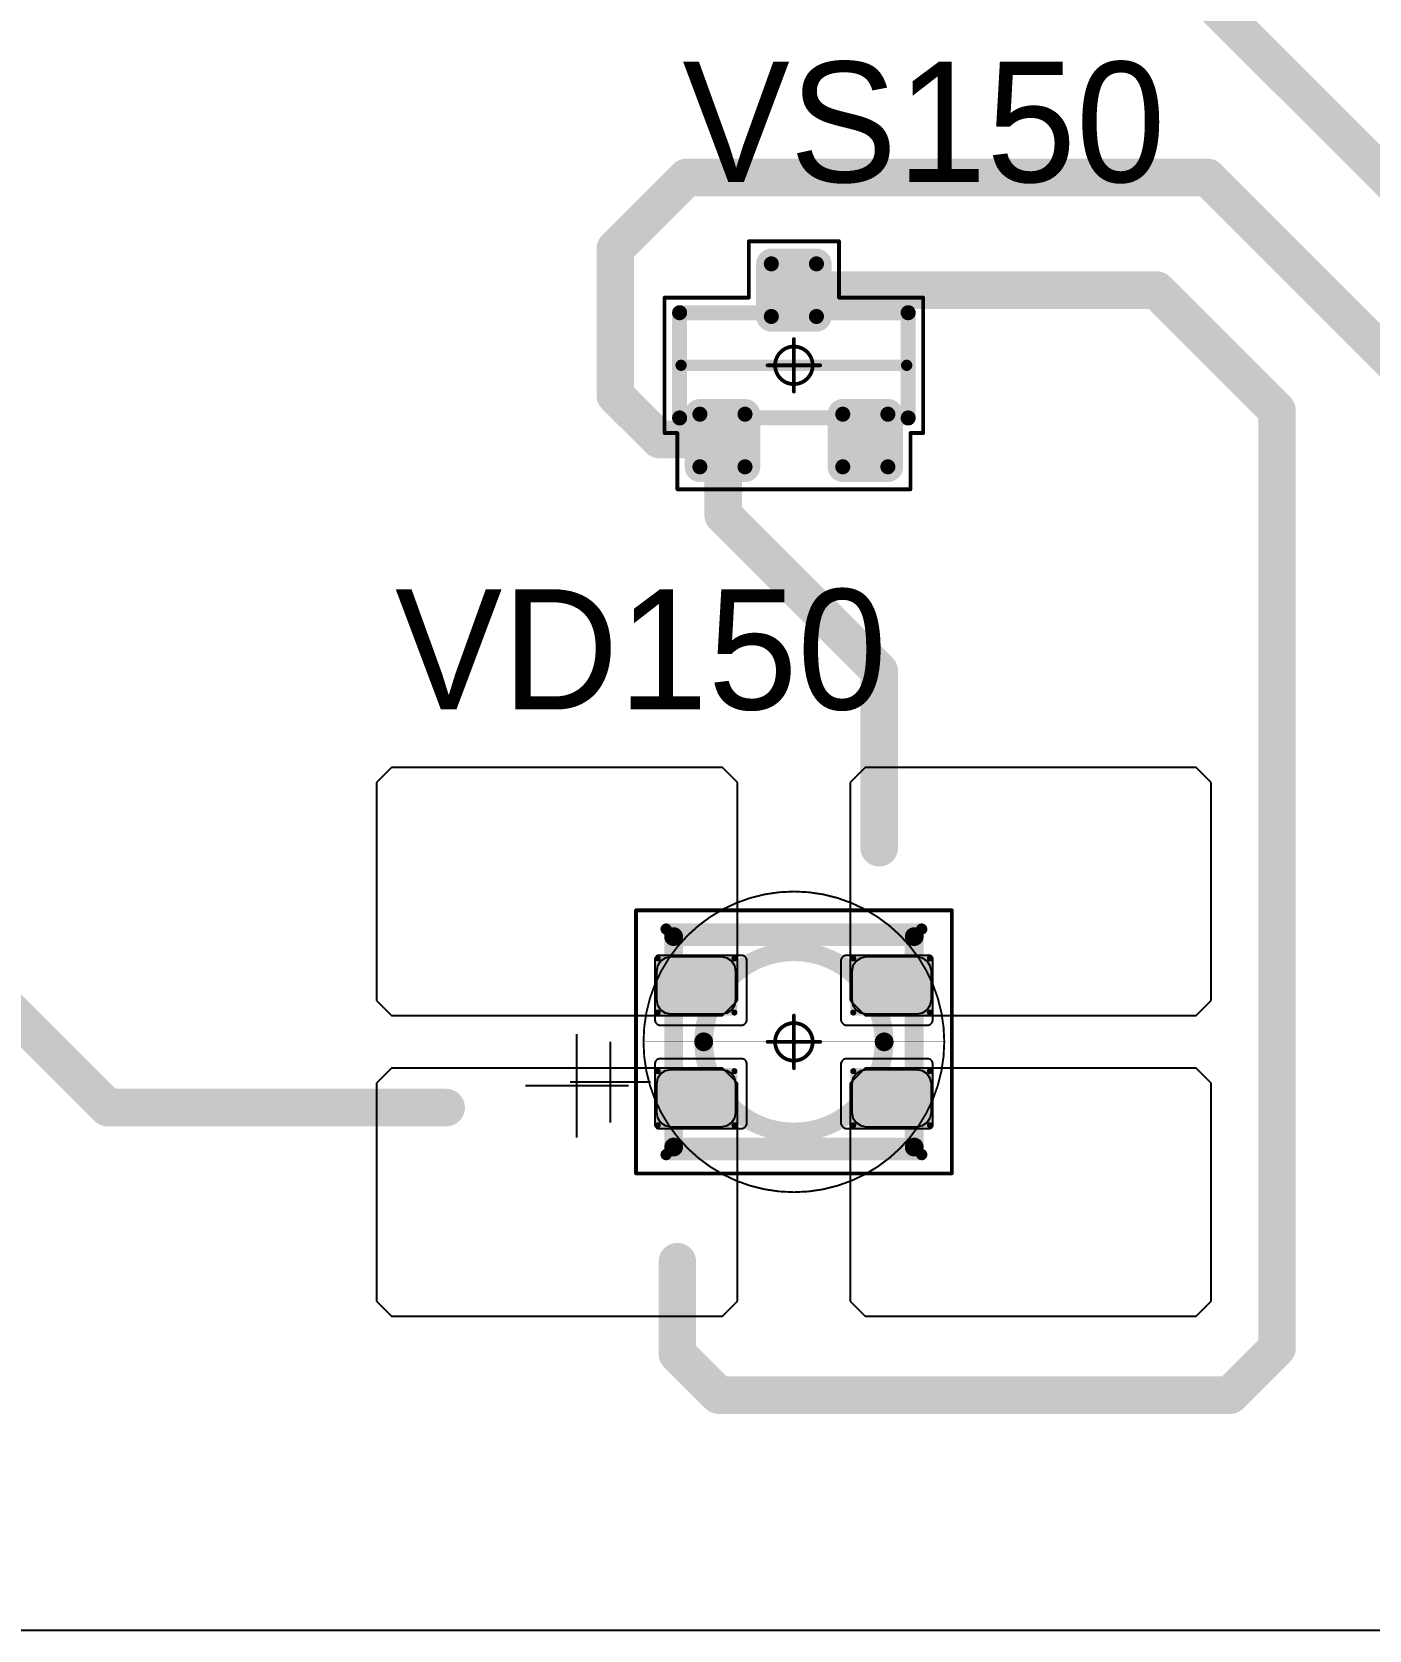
# Model space of a CAD drawing. Header units: millimetres. Extents: x 0 to 400, y 0 to 514.
# Drawn here: x 129.87 to 147.65, y 24.67 to 45.94 of the extents above; entities that cross this region are included whole.
import ezdxf

# ---------------------------------------------------------------- set-up
doc = ezdxf.new("R2010")
doc.units = ezdxf.units.MM
for name, color, linetype in [('Mechanical13', 56, 'Continuous'), ('Mechanical15', 56, 'Continuous'), ('Mechanical2', 216, 'Continuous'), ('TopLayer', 1, 'Continuous'), ('TopOverlay', 2, 'Continuous'), ('TopPaste', 8, 'Continuous'), ('TopSolder', 216, 'Continuous')]:
    doc.layers.add(name, color=color, linetype=linetype)

# ---------------------------------------------------------------- blocks, each defined once
blk = doc.blocks.new('SOT23_32')
at = {"layer": 'Mechanical13', "const_width": 0.2}
for points in [[(-0.7, 1.52), (0.7, 1.52)], [(-0.7, 1.52), (-0.7, -1.52)], [(0.7, 1.52), (0.7, -1.52)], [(-0.7, -1.52), (0.7, -1.52)]]:
    blk.add_lwpolyline(points, dxfattribs=at)
at = {"layer": 'Mechanical13', "const_width": 0.1}
for points in [[(-0.75, 1.52, 1), (-0.65, 1.52, 1)], [(-0.75, 1.52, 1), (-0.65, 1.52, 1)], [(0.65, 1.52, 1), (0.75, 1.52, 1)], [(0.65, 1.52, 1), (0.75, 1.52, 1)], [(-0.75, -1.52, 1), (-0.65, -1.52, 1)], [(-0.75, -1.52, 1), (-0.65, -1.52, 1)], [(0.65, -1.52, 1), (0.75, -1.52, 1)], [(0.65, -1.52, 1), (0.75, -1.52, 1)]]:
    blk.add_lwpolyline(points, format="xyb", close=True, dxfattribs=at)
at = {"layer": 'Mechanical15', "const_width": 0.05}
for points in [[(-0.9, 1.72), (-0.9, 1.55)], [(-0.9, 1.72), (0.9, 1.72)], [(0.9, 1.72), (0.9, 0.6)], [(-1.65, 1.55), (-1.65, -1.55)], [(-1.65, 1.55), (-0.9, 1.55)], [(0.9, 0.6), (1.65, 0.6)], [(1.65, 0.6), (1.65, -0.6)], [(0, 0.35), (0, -0.35)], [(-0.35, 0), (0.35, 0)], [(0.9, -0.6), (1.65, -0.6)], [(0.9, -0.6), (0.9, -1.72)], [(-1.65, -1.55), (-0.9, -1.55)], [(-0.9, -1.55), (-0.9, -1.72)], [(-0.9, -1.72), (0.9, -1.72)]]:
    blk.add_lwpolyline(points, dxfattribs=at)
at = {"layer": 'Mechanical15'}
for points, const_width in [([(-0.913, 1.72, 1), (-0.888, 1.72, 1)], 0.025), ([(-0.913, 1.72, 1), (-0.888, 1.72, 1)], 0.025), ([(0.888, 1.72, 1), (0.913, 1.72, 1)], 0.025), ([(0.888, 1.72, 1), (0.913, 1.72, 1)], 0.025), ([(-1.662, 1.55, 1), (-1.637, 1.55, 1)], 0.025), ([(-1.662, 1.55, 1), (-1.637, 1.55, 1)], 0.025), ([(-0.913, 1.55, 1), (-0.888, 1.55, 1)], 0.025), ([(-0.913, 1.55, 1), (-0.888, 1.55, 1)], 0.025), ([(0.888, 0.6, 1), (0.913, 0.6, 1)], 0.025), ([(0.888, 0.6, 1), (0.913, 0.6, 1)], 0.025), ([(1.638, 0.6, 1), (1.663, 0.6, 1)], 0.025), ([(1.638, 0.6, 1), (1.663, 0.6, 1)], 0.025), ([(0.25, 0, 1), (-0.25, 0, 1)], 0.05), ([(-0.012, 0.35, 1), (0.012, 0.35, 1)], 0.025), ([(-0.362, 0, 1), (-0.337, 0, 1)], 0.025), ([(-0.262, 0, 1), (-0.237, 0, 1)], 0.025), ([(0.238, 0, 1), (0.263, 0, 1)], 0.025), ([(0.337, 0, 1), (0.362, 0, 1)], 0.025), ([(-0.012, -0.35, 1), (0.012, -0.35, 1)], 0.025), ([(0.888, -0.6, 1), (0.913, -0.6, 1)], 0.025), ([(0.888, -0.6, 1), (0.913, -0.6, 1)], 0.025), ([(1.638, -0.6, 1), (1.663, -0.6, 1)], 0.025), ([(1.638, -0.6, 1), (1.663, -0.6, 1)], 0.025), ([(-1.662, -1.55, 1), (-1.637, -1.55, 1)], 0.025), ([(-1.662, -1.55, 1), (-1.637, -1.55, 1)], 0.025), ([(-0.913, -1.55, 1), (-0.888, -1.55, 1)], 0.025), ([(-0.913, -1.55, 1), (-0.888, -1.55, 1)], 0.025), ([(-0.913, -1.72, 1), (-0.888, -1.72, 1)], 0.025), ([(-0.913, -1.72, 1), (-0.888, -1.72, 1)], 0.025), ([(0.888, -1.72, 1), (0.913, -1.72, 1)], 0.025), ([(0.888, -1.72, 1), (0.913, -1.72, 1)], 0.025)]:
    blk.add_lwpolyline(points, format="xyb", close=True, dxfattribs=dict(at, const_width=const_width))
at = {"layer": 'TopLayer', "const_width": 0.1}
for points in [[(-1.4, 1.25, 1), (-1.3, 1.25, 1)], [(-0.7, 1.25, 1), (-0.6, 1.25, 1)], [(-1.4, 0.65, 1), (-1.3, 0.65, 1)], [(-0.7, 0.65, 1), (-0.6, 0.65, 1)], [(0.6, 0.3, 1), (0.7, 0.3, 1)], [(1.3, 0.3, 1), (1.4, 0.3, 1)], [(0.6, -0.3, 1), (0.7, -0.3, 1)], [(1.3, -0.3, 1), (1.4, -0.3, 1)], [(-1.4, -0.65, 1), (-1.3, -0.65, 1)], [(-0.7, -0.65, 1), (-0.6, -0.65, 1)], [(-1.4, -1.25, 1), (-1.3, -1.25, 1)], [(-0.7, -1.25, 1), (-0.6, -1.25, 1)]]:
    blk.add_lwpolyline(points, format="xyb", close=True, dxfattribs=at)
at = {"layer": 'TopLayer'}
for points in [[(-1.35, 1.35), (-1.35, 0.55), (-0.65, 1.35), (-0.65, 0.55)], [(-1.45, 1.25), (-1.45, 0.65), (-0.55, 1.25), (-0.55, 0.65)], [(0.55, 0.3), (0.55, -0.3), (1.45, 0.3), (1.45, -0.3)], [(0.65, 0.4), (0.65, -0.4), (1.35, 0.4), (1.35, -0.4)], [(-1.35, -0.55), (-1.35, -1.35), (-0.65, -0.55), (-0.65, -1.35)], [(-1.45, -0.65), (-1.45, -1.25), (-0.55, -0.65), (-0.55, -1.25)]]:
    blk.add_solid(points, dxfattribs=at)
at = {"layer": 'TopOverlay', "const_width": 0.15}
blk.add_lwpolyline([(0, 1.5), (0, -1.5)], dxfattribs=at)
at = {"layer": 'TopOverlay', "const_width": 0.075}
for points in [[(-0.037, 1.5, 1), (0.038, 1.5, 1)], [(-0.037, -1.5, 1), (0.038, -1.5, 1)]]:
    blk.add_lwpolyline(points, format="xyb", close=True, dxfattribs=at)
at = {"layer": 'TopPaste', "const_width": 0.075}
for points in [[(-1.387, 1.25, 1), (-1.312, 1.25, 1)], [(-0.687, 1.25, 1), (-0.613, 1.25, 1)], [(-1.387, 0.65, 1), (-1.312, 0.65, 1)], [(-0.687, 0.65, 1), (-0.613, 0.65, 1)], [(0.613, 0.3, 1), (0.687, 0.3, 1)], [(1.313, 0.3, 1), (1.387, 0.3, 1)], [(0.613, -0.3, 1), (0.687, -0.3, 1)], [(1.313, -0.3, 1), (1.387, -0.3, 1)], [(-1.387, -0.65, 1), (-1.312, -0.65, 1)], [(-0.687, -0.65, 1), (-0.613, -0.65, 1)], [(-1.387, -1.25, 1), (-1.312, -1.25, 1)], [(-0.687, -1.25, 1), (-0.613, -1.25, 1)]]:
    blk.add_lwpolyline(points, format="xyb", close=True, dxfattribs=at)
at = {"layer": 'TopPaste'}
for points in [[(-1.35, 1.325), (-1.35, 0.575), (-0.65, 1.325), (-0.65, 0.575)], [(-1.425, 1.25), (-1.425, 0.65), (-0.575, 1.25), (-0.575, 0.65)], [(0.575, 0.3), (0.575, -0.3), (1.425, 0.3), (1.425, -0.3)], [(0.65, 0.375), (0.65, -0.375), (1.35, 0.375), (1.35, -0.375)], [(-1.35, -0.575), (-1.35, -1.325), (-0.65, -0.575), (-0.65, -1.325)], [(-1.425, -0.65), (-1.425, -1.25), (-0.575, -0.65), (-0.575, -1.25)]]:
    blk.add_solid(points, dxfattribs=at)
at = {"layer": 'TopSolder', "const_width": 0.202}
for points in [[(-1.451, 1.25, 1), (-1.249, 1.25, 1)], [(-0.751, 1.25, 1), (-0.549, 1.25, 1)], [(-1.451, 0.65, 1), (-1.249, 0.65, 1)], [(-0.751, 0.65, 1), (-0.549, 0.65, 1)], [(0.549, 0.3, 1), (0.751, 0.3, 1)], [(1.249, 0.3, 1), (1.451, 0.3, 1)], [(0.549, -0.3, 1), (0.751, -0.3, 1)], [(1.249, -0.3, 1), (1.451, -0.3, 1)], [(-1.451, -0.65, 1), (-1.249, -0.65, 1)], [(-0.751, -0.65, 1), (-0.549, -0.65, 1)], [(-1.451, -1.25, 1), (-1.249, -1.25, 1)], [(-0.751, -1.25, 1), (-0.549, -1.25, 1)]]:
    blk.add_lwpolyline(points, format="xyb", close=True, dxfattribs=at)
at = {"layer": 'TopSolder'}
for points in [[(-1.35, 1.452), (-1.35, 0.448), (-0.65, 1.452), (-0.65, 0.448)], [(-1.552, 1.25), (-1.552, 0.65), (-0.448, 1.25), (-0.448, 0.65)], [(0.65, 0.502), (0.65, -0.502), (1.35, 0.502), (1.35, -0.502)], [(0.448, 0.3), (0.448, -0.3), (1.552, 0.3), (1.552, -0.3)], [(-1.35, -0.448), (-1.35, -1.452), (-0.65, -0.448), (-0.65, -1.452)], [(-1.552, -0.65), (-1.552, -1.25), (-0.448, -0.65), (-0.448, -1.25)]]:
    blk.add_solid(points, dxfattribs=at)
blk = doc.blocks.new('E65F_205')
at = {"layer": 'Mechanical13'}
for p, q in [((2.441, 1.071), (2.441, 0)), ((1.905, 0.536), (2.976, 0.536))]:
    blk.add_line(p, q, dxfattribs=at)
at = {"layer": 'Mechanical13', "const_width": 0.25}
for points in [[(-1.6, -1.4), (-1.6, 1.4)], [(1.6, 1.4), (-1.6, 1.4)], [(1.6, 1.4), (1.6, -1.4)], [(1.6, -1.4), (-1.6, -1.4)]]:
    blk.add_lwpolyline(points, dxfattribs=at)
at = {"layer": 'Mechanical13'}
for points, const_width in [([(-1.663, 1.4, 1), (-1.538, 1.4, 1)], 0.125), ([(-1.663, 1.4, 1), (-1.538, 1.4, 1)], 0.125), ([(1.537, 1.4, 1), (1.662, 1.4, 1)], 0.125), ([(1.537, 1.4, 1), (1.662, 1.4, 1)], 0.125), ([(1.2, 0, 1), (-1.2, 0, 1)], 0.25), ([(-1.263, 0, 1), (-1.138, 0, 1)], 0.125), ([(1.137, 0, 1), (1.262, 0, 1)], 0.125), ([(-1.663, -1.4, 1), (-1.538, -1.4, 1)], 0.125), ([(-1.663, -1.4, 1), (-1.538, -1.4, 1)], 0.125), ([(1.537, -1.4, 1), (1.662, -1.4, 1)], 0.125), ([(1.537, -1.4, 1), (1.662, -1.4, 1)], 0.125)]:
    blk.add_lwpolyline(points, format="xyb", close=True, dxfattribs=dict(at, const_width=const_width))
at = {"layer": 'Mechanical15', "const_width": 0.05}
for points in [[(2.1, 1.75), (-2.1, 1.75)], [(-2.1, 1.75), (-2.1, -1.75)], [(2.1, 1.75), (2.1, -1.75)], [(0, 0.35), (0, -0.35)], [(0, 0.35), (0, -0.35)], [(0.35, 0), (-0.35, 0)], [(0.35, 0), (-0.35, 0)], [(2.1, -1.75), (-2.1, -1.75)]]:
    blk.add_lwpolyline(points, dxfattribs=at)
at = {"layer": 'Mechanical15'}
for points, const_width in [([(-2.113, 1.75, 1), (-2.088, 1.75, 1)], 0.025), ([(-2.113, 1.75, 1), (-2.088, 1.75, 1)], 0.025), ([(2.087, 1.75, 1), (2.112, 1.75, 1)], 0.025), ([(2.087, 1.75, 1), (2.112, 1.75, 1)], 0.025), ([(0.25, 0, 1), (-0.25, 0, 1)], 0.05), ([(0.25, 0, 1), (-0.25, 0, 1)], 0.05), ([(-0.013, 0.35, 1), (0.012, 0.35, 1)], 0.025), ([(-0.013, 0.35, 1), (0.012, 0.35, 1)], 0.025), ([(-0.363, 0, 1), (-0.338, 0, 1)], 0.025), ([(-0.363, 0, 1), (-0.338, 0, 1)], 0.025), ([(-0.263, 0, 1), (-0.238, 0, 1)], 0.025), ([(-0.263, 0, 1), (-0.238, 0, 1)], 0.025), ([(0.237, 0, 1), (0.262, 0, 1)], 0.025), ([(0.237, 0, 1), (0.262, 0, 1)], 0.025), ([(0.337, 0, 1), (0.362, 0, 1)], 0.025), ([(0.337, 0, 1), (0.362, 0, 1)], 0.025), ([(-0.013, -0.35, 1), (0.012, -0.35, 1)], 0.025), ([(-0.013, -0.35, 1), (0.012, -0.35, 1)], 0.025), ([(-2.113, -1.75, 1), (-2.088, -1.75, 1)], 0.025), ([(-2.113, -1.75, 1), (-2.088, -1.75, 1)], 0.025), ([(2.087, -1.75, 1), (2.112, -1.75, 1)], 0.025), ([(2.087, -1.75, 1), (2.112, -1.75, 1)], 0.025)]:
    blk.add_lwpolyline(points, format="xyb", close=True, dxfattribs=dict(at, const_width=const_width))
at = {"layer": 'TopLayer'}
for p, q in [((-5.35, 3.65), (-5.55, 3.45)), ((-0.95, 3.65), (-5.35, 3.65)), ((-5.35, 3.65), (-5.35, 3.65)), ((-0.75, 3.45), (-0.95, 3.65)), ((0.95, 3.65), (0.75, 3.45)), ((5.35, 3.65), (0.95, 3.65)), ((0.95, 3.65), (0.95, 3.65)), ((5.55, 3.45), (5.35, 3.65)), ((-5.55, 3.45), (-5.55, 3.45)), ((-5.55, 3.45), (-5.55, 0.55)), ((-0.75, 0.55), (-0.75, 3.45)), ((0.75, 3.45), (0.75, 3.45)), ((0.75, 3.45), (0.75, 0.55)), ((5.55, 0.55), (5.55, 3.45)), ((-5.55, 0.55), (-5.35, 0.35)), ((-0.95, 0.35), (-0.75, 0.55)), ((0.75, 0.55), (0.95, 0.35)), ((5.35, 0.35), (5.55, 0.55)), ((-5.35, 0.35), (-0.95, 0.35)), ((0.95, 0.35), (5.35, 0.35)), ((-5.35, -0.35), (-5.55, -0.55)), ((-0.95, -0.35), (-5.35, -0.35)), ((-5.35, -0.35), (-5.35, -0.35)), ((-0.75, -0.55), (-0.95, -0.35)), ((0.95, -0.35), (0.75, -0.55)), ((5.35, -0.35), (0.95, -0.35)), ((0.95, -0.35), (0.95, -0.35)), ((5.55, -0.55), (5.35, -0.35)), ((-5.55, -0.55), (-5.55, -0.55)), ((-5.55, -0.55), (-5.55, -3.45)), ((-0.75, -3.45), (-0.75, -0.55)), ((0.75, -0.55), (0.75, -0.55)), ((0.75, -0.55), (0.75, -3.45)), ((5.55, -3.45), (5.55, -0.55)), ((-5.55, -3.45), (-5.35, -3.65)), ((-0.95, -3.65), (-0.75, -3.45)), ((0.75, -3.45), (0.95, -3.65)), ((5.35, -3.65), (5.55, -3.45)), ((-5.35, -3.65), (-0.95, -3.65)), ((0.95, -3.65), (5.35, -3.65))]:
    blk.add_line(p, q, dxfattribs=at)
at = {"layer": 'TopLayer', "const_width": 0.04}
for points in [[(-1.83, 1.11, 1), (-1.79, 1.11, 1)], [(-0.81, 1.11, 1), (-0.77, 1.11, 1)], [(0.77, 1.11, 1), (0.81, 1.11, 1)], [(1.79, 1.11, 1), (1.83, 1.11, 1)], [(-1.83, 0.39, 1), (-1.79, 0.39, 1)], [(-0.81, 0.39, 1), (-0.77, 0.39, 1)], [(0.77, 0.39, 1), (0.81, 0.39, 1)], [(1.79, 0.39, 1), (1.83, 0.39, 1)], [(-1.83, -0.39, 1), (-1.79, -0.39, 1)], [(-0.81, -0.39, 1), (-0.77, -0.39, 1)], [(0.77, -0.39, 1), (0.81, -0.39, 1)], [(1.79, -0.39, 1), (1.83, -0.39, 1)], [(-1.83, -1.11, 1), (-1.79, -1.11, 1)], [(-0.81, -1.11, 1), (-0.77, -1.11, 1)], [(0.77, -1.11, 1), (0.81, -1.11, 1)], [(1.79, -1.11, 1), (1.83, -1.11, 1)]]:
    blk.add_lwpolyline(points, format="xyb", close=True, dxfattribs=at)
at = {"layer": 'TopLayer'}
for points in [[(-1.85, 1.11), (-1.85, 0.39), (-0.75, 1.11), (-0.75, 0.39)], [(-1.81, 1.15), (-1.81, 0.35), (-0.79, 1.15), (-0.79, 0.35)], [(0.75, 1.11), (0.75, 0.39), (1.85, 1.11), (1.85, 0.39)], [(0.79, 1.15), (0.79, 0.35), (1.81, 1.15), (1.81, 0.35)], [(-1.85, -0.39), (-1.85, -1.11), (-0.75, -0.39), (-0.75, -1.11)], [(-1.81, -0.35), (-1.81, -1.15), (-0.79, -0.35), (-0.79, -1.15)], [(0.75, -0.39), (0.75, -1.11), (1.85, -0.39), (1.85, -1.11)], [(0.79, -0.35), (0.79, -1.15), (1.81, -0.35), (1.81, -1.15)]]:
    blk.add_solid(points, dxfattribs=at)
at = {"layer": 'TopOverlay'}
for p, q in [((2.886, 1.271), (2.886, -0.1)), ((2.2, 0.586), (3.571, 0.586))]:
    blk.add_line(p, q, dxfattribs=at)
at = {"layer": 'TopOverlay', "const_width": 0.15}
for points in [[(1.7, 1.5), (-1.7, 1.5)], [(1.7, -1.5), (-1.7, -1.5)]]:
    blk.add_lwpolyline(points, dxfattribs=at)
at = {"layer": 'TopOverlay', "const_width": 0.075}
for points in [[(-1.738, 1.5, 1), (-1.663, 1.5, 1)], [(1.662, 1.5, 1), (1.737, 1.5, 1)], [(-1.738, -1.5, 1), (-1.663, -1.5, 1)], [(1.662, -1.5, 1), (1.737, -1.5, 1)]]:
    blk.add_lwpolyline(points, format="xyb", close=True, dxfattribs=at)
at = {"layer": 'TopPaste'}
for p, q in [((-1.773, 1.073), (-1.814, 1.011)), ((-1.711, 1.114), (-1.773, 1.073)), ((-1.638, 1.129), (-1.711, 1.114)), ((-0.963, 1.129), (-1.638, 1.129)), ((-0.889, 1.114), (-0.963, 1.129)), ((-0.827, 1.073), (-0.889, 1.114)), ((-0.786, 1.011), (-0.827, 1.073)), ((0.827, 1.073), (0.786, 1.011)), ((0.889, 1.114), (0.827, 1.073)), ((0.962, 1.129), (0.889, 1.114)), ((1.637, 1.129), (0.962, 1.129)), ((1.711, 1.114), (1.637, 1.129)), ((1.773, 1.073), (1.711, 1.114)), ((1.814, 1.011), (1.773, 1.073)), ((-1.814, 1.011), (-1.829, 0.938)), ((-1.829, 0.938), (-1.829, 0.563)), ((-0.771, 0.938), (-0.786, 1.011)), ((-0.771, 0.563), (-0.771, 0.938)), ((0.786, 1.011), (0.771, 0.938)), ((0.771, 0.938), (0.771, 0.563)), ((1.829, 0.938), (1.814, 1.011)), ((1.829, 0.563), (1.829, 0.938)), ((-1.829, 0.563), (-1.814, 0.489)), ((-1.814, 0.489), (-1.773, 0.427)), ((-1.773, 0.427), (-1.711, 0.386)), ((-0.889, 0.386), (-0.827, 0.427)), ((-0.827, 0.427), (-0.786, 0.489)), ((-0.786, 0.489), (-0.771, 0.563)), ((0.771, 0.563), (0.786, 0.489)), ((0.786, 0.489), (0.827, 0.427)), ((0.827, 0.427), (0.889, 0.386)), ((1.711, 0.386), (1.773, 0.427)), ((1.773, 0.427), (1.814, 0.489)), ((1.814, 0.489), (1.829, 0.563)), ((-1.711, 0.386), (-1.638, 0.371)), ((-1.638, 0.371), (-0.963, 0.371)), ((-0.963, 0.371), (-0.889, 0.386)), ((0.889, 0.386), (0.962, 0.371)), ((0.962, 0.371), (1.637, 0.371)), ((1.637, 0.371), (1.711, 0.386)), ((-1.711, -0.386), (-1.773, -0.427)), ((-1.638, -0.371), (-1.711, -0.386)), ((-0.963, -0.371), (-1.638, -0.371)), ((-0.889, -0.386), (-0.963, -0.371)), ((-0.827, -0.427), (-0.889, -0.386)), ((0.889, -0.386), (0.827, -0.427)), ((0.962, -0.371), (0.889, -0.386)), ((1.637, -0.371), (0.962, -0.371)), ((1.711, -0.386), (1.637, -0.371)), ((1.773, -0.427), (1.711, -0.386)), ((-1.814, -0.489), (-1.829, -0.563)), ((-1.829, -0.563), (-1.829, -0.938)), ((-1.773, -0.427), (-1.814, -0.489)), ((-0.786, -0.489), (-0.827, -0.427)), ((-0.771, -0.563), (-0.786, -0.489)), ((-0.771, -0.938), (-0.771, -0.563)), ((0.786, -0.489), (0.771, -0.563)), ((0.771, -0.563), (0.771, -0.938)), ((0.827, -0.427), (0.786, -0.489)), ((1.814, -0.489), (1.773, -0.427)), ((1.829, -0.563), (1.814, -0.489)), ((1.829, -0.938), (1.829, -0.563)), ((-1.829, -0.938), (-1.814, -1.011)), ((-1.814, -1.011), (-1.773, -1.073)), ((-0.827, -1.073), (-0.786, -1.011)), ((-0.786, -1.011), (-0.771, -0.938)), ((0.771, -0.938), (0.786, -1.011)), ((0.786, -1.011), (0.827, -1.073)), ((1.773, -1.073), (1.814, -1.011)), ((1.814, -1.011), (1.829, -0.938)), ((-1.773, -1.073), (-1.711, -1.114)), ((-1.711, -1.114), (-1.638, -1.129)), ((-1.638, -1.129), (-0.963, -1.129)), ((-0.963, -1.129), (-0.889, -1.114)), ((-0.889, -1.114), (-0.827, -1.073)), ((0.827, -1.073), (0.889, -1.114)), ((0.889, -1.114), (0.962, -1.129)), ((0.962, -1.129), (1.637, -1.129)), ((1.637, -1.129), (1.711, -1.114)), ((1.711, -1.114), (1.773, -1.073))]:
    blk.add_line(p, q, dxfattribs=at)
at = {"layer": 'TopSolder'}
for p, q in [((-1.842, 1.129), (-1.85, 1.111)), ((-1.85, 1.111), (-1.85, 1.101)), ((-1.85, 1.101), (-1.85, 1.101)), ((-1.85, 1.101), (-1.85, 0.301)), ((-1.828, 1.143), (-1.842, 1.129)), ((-1.81, 1.151), (-1.828, 1.143)), ((-1.8, 1.151), (-1.81, 1.151)), ((-0.7, 1.151), (-1.8, 1.151)), ((-0.685, 1.151), (-0.7, 1.151)), ((-0.7, 1.151), (-0.7, 1.151)), ((-0.658, 1.139), (-0.685, 1.151)), ((-0.636, 1.118), (-0.658, 1.139)), ((-0.625, 1.09), (-0.636, 1.118)), ((-0.625, 1.076), (-0.625, 1.09)), ((-0.625, 0.301), (-0.625, 1.076)), ((0.636, 1.118), (0.625, 1.09)), ((0.625, 1.09), (0.625, 1.076)), ((0.625, 1.076), (0.625, 1.076)), ((0.625, 1.076), (0.625, 0.301)), ((0.657, 1.139), (0.636, 1.118)), ((0.685, 1.151), (0.657, 1.139)), ((0.7, 1.151), (0.685, 1.151)), ((1.8, 1.151), (0.7, 1.151)), ((1.81, 1.151), (1.8, 1.151)), ((1.8, 1.151), (1.8, 1.151)), ((1.828, 1.143), (1.81, 1.151)), ((1.842, 1.129), (1.828, 1.143)), ((1.85, 1.111), (1.842, 1.129)), ((1.85, 1.101), (1.85, 1.111)), ((1.85, 0.301), (1.85, 1.101)), ((-1.85, 0.301), (-1.85, 0.286)), ((-1.85, 0.286), (-1.839, 0.258)), ((-1.839, 0.258), (-1.818, 0.237)), ((-1.818, 0.237), (-1.79, 0.226)), ((-1.79, 0.226), (-1.775, 0.226)), ((-1.775, 0.226), (-1.775, 0.226)), ((-1.775, 0.226), (-0.7, 0.226)), ((-0.7, 0.226), (-0.685, 0.226)), ((-0.685, 0.226), (-0.658, 0.237)), ((-0.658, 0.237), (-0.636, 0.258)), ((-0.636, 0.258), (-0.625, 0.286)), ((-0.625, 0.286), (-0.625, 0.301)), ((-0.625, 0.301), (-0.625, 0.301)), ((0.625, 0.301), (0.625, 0.286)), ((0.625, 0.286), (0.636, 0.258)), ((0.636, 0.258), (0.657, 0.237)), ((0.657, 0.237), (0.685, 0.226)), ((0.685, 0.226), (0.7, 0.226)), ((0.7, 0.226), (0.7, 0.226)), ((0.7, 0.226), (1.775, 0.226)), ((1.775, 0.226), (1.79, 0.226)), ((1.79, 0.226), (1.817, 0.237)), ((1.817, 0.237), (1.839, 0.258)), ((1.839, 0.258), (1.85, 0.286)), ((1.85, 0.286), (1.85, 0.301)), ((1.85, 0.301), (1.85, 0.301)), ((-1.839, -0.257), (-1.85, -0.285)), ((-1.85, -0.285), (-1.85, -0.299)), ((-1.85, -0.299), (-1.85, -0.299)), ((-1.85, -0.299), (-1.85, -1.099)), ((-1.818, -0.236), (-1.839, -0.257)), ((-1.79, -0.224), (-1.818, -0.236)), ((-1.775, -0.224), (-1.79, -0.224)), ((-0.7, -0.224), (-1.775, -0.224)), ((-0.685, -0.224), (-0.7, -0.224)), ((-0.7, -0.224), (-0.7, -0.224)), ((-0.658, -0.236), (-0.685, -0.224)), ((-0.636, -0.257), (-0.658, -0.236)), ((-0.625, -0.284), (-0.636, -0.257)), ((-0.625, -0.299), (-0.625, -0.284)), ((-0.625, -1.074), (-0.625, -0.299)), ((0.636, -0.257), (0.625, -0.285)), ((0.625, -0.285), (0.625, -0.299)), ((0.625, -0.299), (0.625, -0.299)), ((0.625, -0.299), (0.625, -1.074)), ((0.657, -0.236), (0.636, -0.257)), ((0.685, -0.224), (0.657, -0.236)), ((0.7, -0.224), (0.685, -0.224)), ((1.775, -0.224), (0.7, -0.224)), ((1.79, -0.224), (1.775, -0.224)), ((1.775, -0.224), (1.775, -0.224)), ((1.817, -0.236), (1.79, -0.224)), ((1.839, -0.257), (1.817, -0.236)), ((1.85, -0.284), (1.839, -0.257)), ((1.85, -0.299), (1.85, -0.284)), ((1.85, -1.099), (1.85, -0.299)), ((-1.85, -1.099), (-1.85, -1.109)), ((-1.85, -1.109), (-1.842, -1.128)), ((-1.842, -1.128), (-1.828, -1.142)), ((-1.828, -1.142), (-1.81, -1.149)), ((-1.81, -1.149), (-1.8, -1.149)), ((-1.8, -1.149), (-0.7, -1.149)), ((-1.8, -1.149), (-1.8, -1.149)), ((-0.7, -1.149), (-0.685, -1.149)), ((-0.685, -1.149), (-0.658, -1.138)), ((-0.658, -1.138), (-0.636, -1.117)), ((-0.636, -1.117), (-0.625, -1.089)), ((-0.625, -1.089), (-0.625, -1.074)), ((-0.625, -1.074), (-0.625, -1.074)), ((0.625, -1.074), (0.625, -1.089)), ((0.625, -1.089), (0.636, -1.117)), ((0.636, -1.117), (0.657, -1.138)), ((0.657, -1.138), (0.685, -1.149)), ((0.685, -1.149), (0.7, -1.149)), ((0.7, -1.149), (1.8, -1.149)), ((0.7, -1.149), (0.7, -1.149)), ((1.8, -1.149), (1.81, -1.149)), ((1.81, -1.149), (1.828, -1.142)), ((1.828, -1.142), (1.842, -1.128)), ((1.842, -1.128), (1.85, -1.109)), ((1.85, -1.109), (1.85, -1.099)), ((1.85, -1.099), (1.85, -1.099))]:
    blk.add_line(p, q, dxfattribs=at)

msp = doc.modelspace()

# ---------------------------------------------------------------- linework, layer by layer
at = {"layer": 'Mechanical2'}
for points, const_width in [([(142, 32.5, 1), (138, 32.5, 1)], 0.0254), ([(140, 34.5, 1), (140, 34.5, 1)], 0.0005), ([(137.994, 32.5, 1), (138.006, 32.5, 1)], 0.0127), ([(138, 32.5, 1), (138, 32.5, 1)], 0.0005), ([(141.994, 32.5, 1), (142.006, 32.5, 1)], 0.0127), ([(142, 32.5, 1), (142, 32.5, 1)], 0.0005), ([(140, 30.5, 1), (140, 30.5, 1)], 0.0005)]:
    msp.add_lwpolyline(points, format="xyb", close=True, dxfattribs=dict(at, const_width=const_width))
at = {"layer": 'Mechanical2', "const_width": 0.001}
for points in [[(140, 30.5), (140, 34.5)], [(138, 32.5), (142, 32.5)]]:
    msp.add_lwpolyline(points, dxfattribs=at)
at = {"layer": 'TopLayer'}
msp.add_line((12.5, 24.675), (387.5, 24.675), dxfattribs=at)
at = {"layer": 'TopLayer', "const_width": 0.5}
for points in [[(145.325, 46.55), (151.375, 40.5)], [(137.625, 43.05), (138.575, 44)], [(138.575, 44), (145.5, 44)], [(145.5, 44), (150.075, 39.425)], [(137.625, 41.1), (137.625, 43.05)], [(140, 42.5), (144.825, 42.5)], [(144.825, 42.5), (146.425, 40.9)], [(137.625, 41.1), (138.211, 40.514)], [(146.425, 28.425), (146.425, 40.9)], [(138.211, 40.514), (139.036, 40.514)], [(139.036, 40.514), (139.05, 40.5)], [(139.06, 39.508), (139.06, 40.49)], [(139.06, 39.508), (141.135, 37.433)], [(141.135, 35.083), (141.135, 37.433)], [(129.25, 33.25), (130.875, 31.625)], [(130.875, 31.625), (135.375, 31.625)], [(138.45, 28.35), (138.45, 29.575)], [(138.45, 28.35), (139, 27.8)], [(145.8, 27.8), (146.425, 28.425)], [(139, 27.8), (145.8, 27.8)]]:
    msp.add_lwpolyline(points, dxfattribs=at)
at = {"layer": 'TopLayer', "const_width": 0.25}
for points in [[(138.45, 44, 1), (138.7, 44, 1)], [(138.45, 44, 1), (138.7, 44, 1)], [(145.375, 44, 1), (145.625, 44, 1)], [(145.375, 44, 1), (145.625, 44, 1)], [(137.5, 43.05, 1), (137.75, 43.05, 1)], [(137.5, 43.05, 1), (137.75, 43.05, 1)], [(139.875, 42.5, 1), (140.125, 42.5, 1)], [(144.7, 42.5, 1), (144.95, 42.5, 1)], [(144.7, 42.5, 1), (144.95, 42.5, 1)], [(137.5, 41.1, 1), (137.75, 41.1, 1)], [(137.5, 41.1, 1), (137.75, 41.1, 1)], [(146.3, 40.9, 1), (146.55, 40.9, 1)], [(146.3, 40.9, 1), (146.55, 40.9, 1)], [(138.086, 40.514, 1), (138.336, 40.514, 1)], [(138.086, 40.514, 1), (138.336, 40.514, 1)], [(138.911, 40.514, 1), (139.161, 40.514, 1)], [(138.911, 40.514, 1), (139.161, 40.514, 1)], [(138.925, 40.5, 1), (139.175, 40.5, 1)], [(138.935, 40.49, 1), (139.185, 40.49, 1)], [(138.935, 39.508, 1), (139.185, 39.508, 1)], [(138.935, 39.508, 1), (139.185, 39.508, 1)], [(141.01, 37.433, 1), (141.26, 37.433, 1)], [(141.01, 37.433, 1), (141.26, 37.433, 1)], [(141.01, 35.083, 1), (141.26, 35.083, 1)], [(130.75, 31.625, 1), (131, 31.625, 1)], [(130.75, 31.625, 1), (131, 31.625, 1)], [(135.25, 31.625, 1), (135.5, 31.625, 1)], [(138.325, 29.575, 1), (138.575, 29.575, 1)], [(138.325, 28.35, 1), (138.575, 28.35, 1)], [(138.325, 28.35, 1), (138.575, 28.35, 1)], [(146.3, 28.425, 1), (146.55, 28.425, 1)], [(146.3, 28.425, 1), (146.55, 28.425, 1)], [(138.875, 27.8, 1), (139.125, 27.8, 1)], [(138.875, 27.8, 1), (139.125, 27.8, 1)], [(145.675, 27.8, 1), (145.925, 27.8, 1)], [(145.675, 27.8, 1), (145.925, 27.8, 1)]]:
    msp.add_lwpolyline(points, format="xyb", close=True, dxfattribs=at)

# ---------------------------------------------------------------- block references
for name, p, rotation in [('SOT23_32', (140, 41.5), 90), ('E65F_205', (140, 32.5), 180)]:
    msp.add_blockref(name, p, dxfattribs=dict(rotation=rotation))

# ---------------------------------------------------------------- texts
at = {"layer": 'TopOverlay'}
for s, p in [('VS150', (138.518, 43.938)), ('VD150', (134.695, 36.922))]:
    msp.add_text(s, height=1.6, dxfattribs=at).set_placement(p)

doc.saveas('drawing.dxf')
